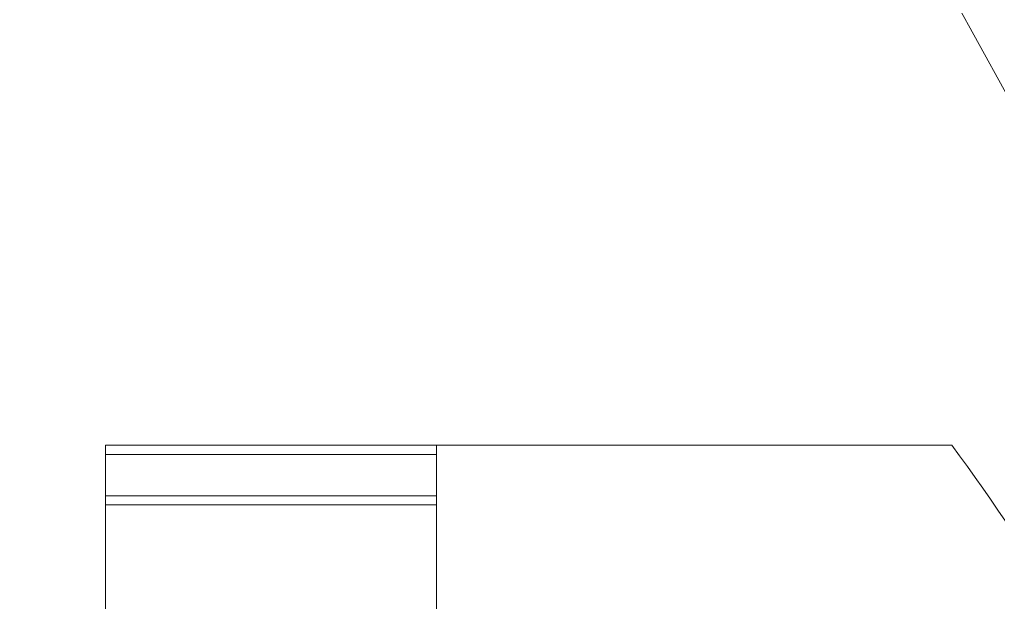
# Model space of a CAD drawing. Header units: inches. Extents: x -1094 to 3113, y -1192 to 2792.
# Drawn here: x 614.7 to 827.6, y 435.4 to 562.1 of the extents above; entities that cross this region are included whole.
import ezdxf

# ---------------------------------------------------------------- set-up
doc = ezdxf.new("R2010")
doc.units = ezdxf.units.IN
doc.header["$MEASUREMENT"] = 0
doc.layers.add('A - PATIOS - STOOPS.3D', color=7, linetype='Continuous')
doc.layers.add('L - SITE - SURFACES.3D', color=7, linetype='Continuous')
doc.layers.add('A - PATIOS - STOOPS.3D_Pen_No__121', color=7, linetype='Continuous', lineweight=18)
doc.layers.add('L - SITE - SURFACES.3D_Pen_No__121', color=7, linetype='Continuous', lineweight=18)

# ---------------------------------------------------------------- blocks, each defined once
blk = doc.blocks.new('Slab_3', base_point=(705.37, 408.5))
at = {"layer": 'A - PATIOS - STOOPS.3D_Pen_No__121', "color": 7, "linetype": 'Continuous', "lineweight": 18, "flags": 128}
blk.add_lwpolyline([(705.37, 408.5), (705.37, 456.55), (633.37, 456.55), (633.37, 408.5)], close=True, dxfattribs=at)
blk = doc.blocks.new('Slab_4', base_point=(705.37, 408.5))
at = {"layer": 'A - PATIOS - STOOPS.3D_Pen_No__121', "color": 7, "linetype": 'Continuous', "lineweight": 18, "flags": 128}
blk.add_lwpolyline([(705.37, 408.5), (705.37, 467.55), (633.37, 467.55), (633.37, 408.5)], close=True, dxfattribs=at)
blk = doc.blocks.new('Slab_5', base_point=(705.37, 469.55))
at = {"layer": 'A - PATIOS - STOOPS.3D_Pen_No__121', "color": 7, "linetype": 'Continuous', "lineweight": 18, "flags": 128}
blk.add_lwpolyline([(705.37, 469.55), (633.37, 469.55), (633.37, 456.55), (705.37, 456.55)], close=True, dxfattribs=at)
blk = doc.blocks.new('Slab_14', base_point=(107.02, 899.77))
at = {"layer": 'L - SITE - SURFACES.3D_Pen_No__121', "color": 7, "linetype": 'Continuous', "lineweight": 18, "flags": 128}
blk.add_lwpolyline([(453.38, 408.5), (705.38, 408.5), (705.38, 469.55), (817.39, 469.55, -0.13678), (883.66, 299.9, 0.045941), (929.57, 313.88, 0.099354), (857, 497.57), (834.27, 536.93), (812.46, 576.42)], format="xyb", dxfattribs=at)
blk = doc.blocks.new('Slab_15', base_point=(705.37, 408.5))
at = {"layer": 'A - PATIOS - STOOPS.3D_Pen_No__121', "color": 7, "linetype": 'Continuous', "lineweight": 18, "flags": 128}
blk.add_lwpolyline([(705.37, 408.5), (705.37, 458.55), (633.37, 458.55), (633.37, 408.5)], close=True, dxfattribs=at)

msp = doc.modelspace()

# ---------------------------------------------------------------- block references
at = {"layer": 'A - PATIOS - STOOPS.3D', "color": 7, "linetype": 'Continuous', "lineweight": 18}
for name, p in [('Slab_5', (705.37, 469.55)), ('Slab_4', (705.37, 408.5)), ('Slab_15', (705.37, 408.5)), ('Slab_3', (705.37, 408.5))]:
    msp.add_blockref(name, p, dxfattribs=at)
at = {"layer": 'L - SITE - SURFACES.3D', "color": 7, "linetype": 'Continuous', "lineweight": 18}
msp.add_blockref('Slab_14', (107.02, 899.77), dxfattribs=at)

doc.saveas('drawing.dxf')
